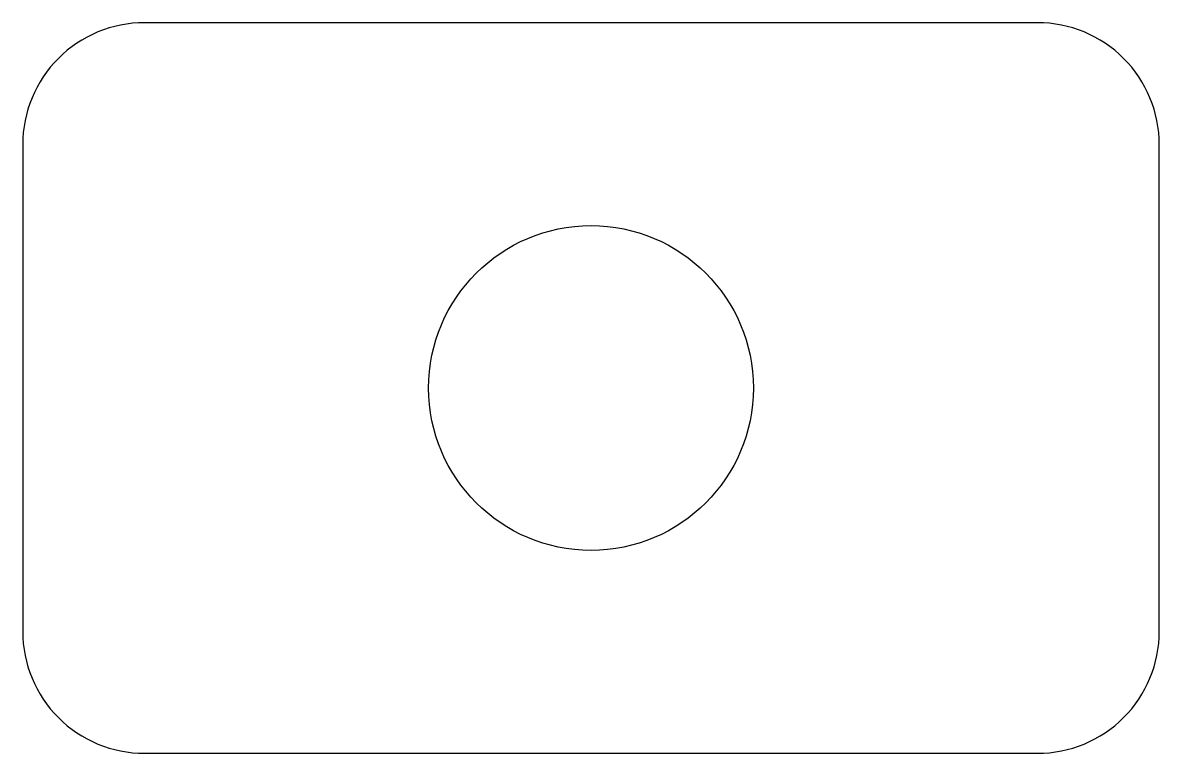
# Model space of a CAD drawing. Header units: millimetres. Extents: x 0 to 140, y 0 to 90.
import ezdxf

# ---------------------------------------------------------------- set-up
doc = ezdxf.new("R2010")
doc.units = ezdxf.units.MM
doc.layers.get('0').update_dxf_attribs({"linetype": 'CONTINUOUS'})

msp = doc.modelspace()

# ---------------------------------------------------------------- linework, layer by layer
msp.add_lwpolyline([(15, 0), (125, 0, 0.414214), (140, 15), (140, 75, 0.414214), (125, 90), (15, 90, 0.414214), (0, 75), (0, 15, 0.414214)], format="xyb", close=True)
msp.add_circle((70, 45), 20)

doc.saveas('drawing.dxf')
